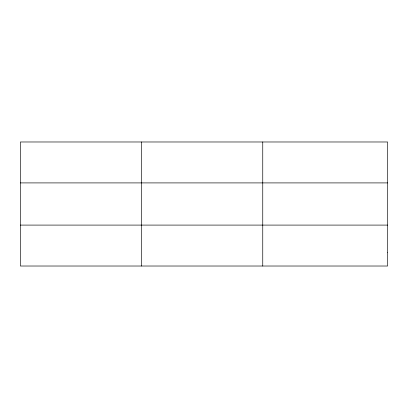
<?xml version="1.0" encoding="UTF-8"?>
<svg xmlns="http://www.w3.org/2000/svg" width="408" height="408" viewBox="0 0 408 408"><rect width="100%" height="100%" fill="white"/><g stroke="black" fill="none" stroke-linecap="round" stroke-linejoin="round"><path stroke-width="0.61" d="M141.576 141.979L141.576 266.021M262.752 141.979L262.752 266.021M20.4 182.911L387.6 182.911M20.4 225.089L387.6 225.089M387.6 252.379L387.6 266.021L20.4 266.021L20.4 141.979L387.6 141.979L387.6 252.379"/></g></svg>
